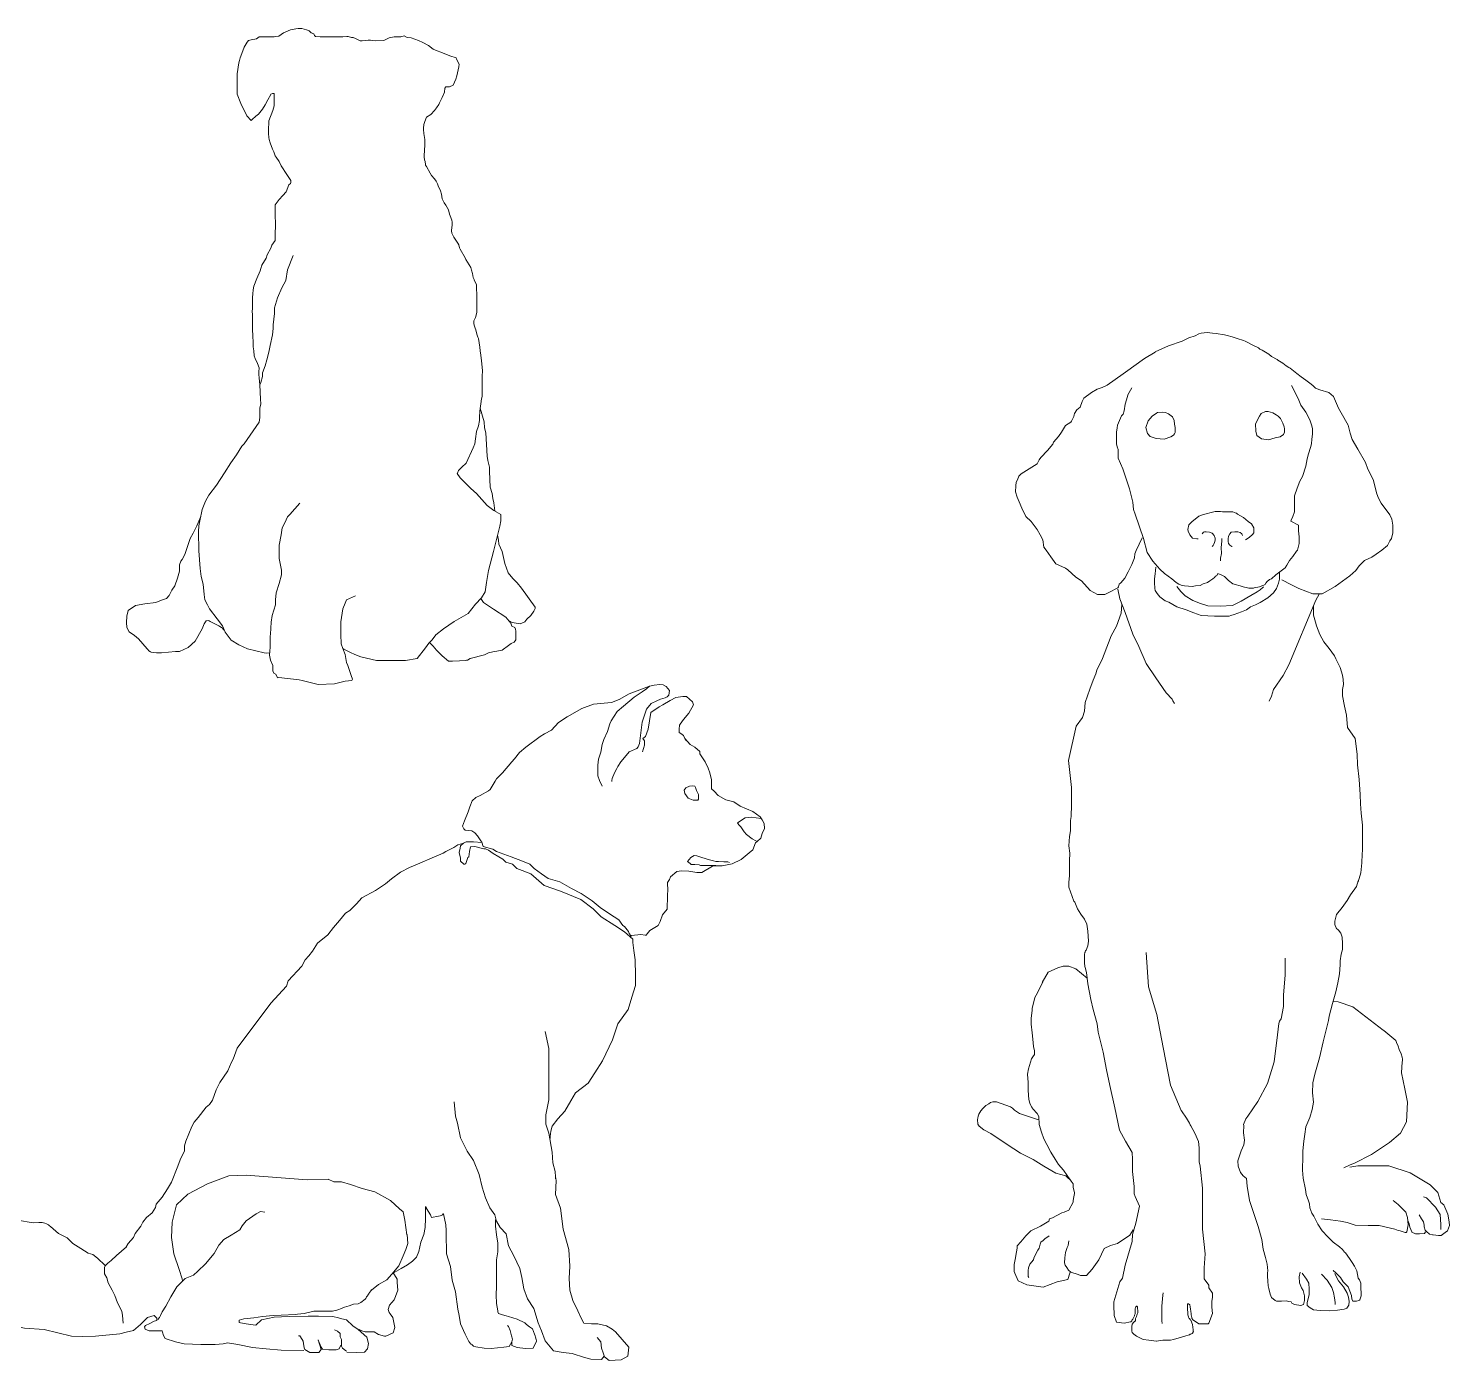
# Model space of a CAD drawing. Header units: millimetres. Extents: x -63086 to 144078, y -129912 to 13382.
# Drawn here: x -53592 to -52423, y -94439 to -93343 of the extents above; entities that cross this region are included whole.
import ezdxf

# ---------------------------------------------------------------- set-up
doc = ezdxf.new("R2010")
doc.units = ezdxf.units.MM
doc.layers.get('0').update_dxf_attribs({"lineweight": 0})
doc.layers.add('展開建具用', color=250, linetype='Continuous', lineweight=9)

# ---------------------------------------------------------------- blocks, each defined once
blk = doc.blocks.new('犬2（CAD素材.com）')
at = {"color": 0, "linetype": 'ByBlock', "lineweight": -2}
for points in [[(-50.3, 643.6), (-55.4, 633.2), (-56.4, 630.5), (-56.4, 630.5), (-56.8, 627), (-59, 621.5), (-62, 615.6), (-64.8, 610.4), (-68, 606.6), (-69.2, 605.4), (-70, 603.3), (-70.4, 602.3), (-77.7, 598.5), (-81.1, 596.9), (-83, 597), (-87.1, 597), (-93.1, 600.1), (-100.4, 608.1), (-105, 611.2), (-111.5, 617.2), (-111.5, 617.2), (-113.5, 618.6), (-121.3, 622.2), (-125.5, 627.8), (-129.3, 633.3), (-131.3, 635.9), (-132.1, 641.9), (-134.3, 645.9), (-136.7, 650.3), (-141.7, 657.1), (-146.1, 661.1), (-149.5, 667.9), (-151.7, 673.1), (-153.1, 677.1), (-154.5, 681.5), (-154.3, 686.4), (-154.1, 689.2), (-152.9, 691.2), (-151.9, 694.2), (-149.9, 696.2), (-136.9, 704.4), (-136.9, 704.4), (-135.2, 707.7), (-133.7, 709.7), (-128.2, 715.5), (-123.9, 720.7), (-123.2, 722.2), (-119.1, 727), (-116.8, 730.4), (-113.4, 735.9), (-109.1, 738.7), (-108.5, 739.5), (-106.5, 743.4), (-106.2, 744.8), (-106.1, 745.9), (-104.2, 748.9), (-101.5, 750.9), (-99.8, 755.7), (-98.5, 758.4), (-92.2, 763.2), (-87.3, 765.7), (-83.3, 767.3), (-79.2, 769.2), (-79.2, 769.2), (-65.9, 778.5), (-64.1, 779.9), (-48.5, 791), (-39.8, 796.3), (-39.6, 796.6), (-28.7, 801.5), (-17.5, 805.2), (-12.1, 808), (-6.7, 809.6), (-3.8, 811.3), (-2, 812), (3, 812.3), (3, 812.3), (7.4, 812), (10.4, 811.7), (17.4, 810.4), (19.6, 810.1), (23.5, 808.8), (27.7, 807.6), (33, 805.9), (34.4, 805.3), (41.3, 801.8), (45.3, 799.9), (46.4, 798.8), (48.3, 797.8), (53.9, 794.6), (56, 792.6), (60.6, 790.1), (61.3, 789.6), (61.2, 789.7), (61.2, 789.7), (65.3, 787.1), (68.1, 785), (70.2, 783.7), (71.3, 783.2), (75.5, 779.8), (76.7, 778.7), (80.5, 776), (84.2, 773.2), (88.6, 769.8), (90.2, 768.7), (92.2, 766.7), (95.7, 765.3), (103, 763), (107, 759.7), (111.2, 750.1), (113.3, 746.4), (118.9, 736.1), (120.8, 729.7), (122.4, 724.3), (126.9, 716.4), (133.4, 705.6), (135.3, 700), (139.5, 691.5), (142.6, 679.8), (144, 676.1), (146.3, 672.1), (153.4, 662.4), (154.9, 658.8), (155.8, 654), (155.8, 647.7), (154.6, 642.9), (153.4, 641.1), (151.3, 637.3), (146.8, 633.4), (142, 630.1), (138.4, 627.7), (132.4, 625), (128, 620.5), (125.3, 616.6), (120.5, 612.4), (108.2, 603.4), (97.7, 597.4), (89.9, 597.4), (78.5, 601.9), (72.3, 604.9), (64.5, 609.1)], [(72.4, 768.8), (78, 758.2), (80.2, 752.8), (84.2, 746.8), (87.6, 740.6), (89.2, 735.8), (89.8, 733.3), (89.8, 728.7), (89.2, 724.7), (89, 720.9), (88, 717.9), (86.4, 712.7), (85.4, 708.5), (84.2, 702.5), (81.4, 693.9), (79.4, 690.1), (77.2, 684.3), (74.8, 678), (74.8, 678), (74.8, 664.8), (73.6, 661), (72.2, 658), (71.8, 657.2), (78.1, 653.9), (78.3, 649.2), (78.8, 644.3), (78.8, 638.9), (77.4, 633.5), (76.5, 632.6), (73.4, 628.1), (70.9, 624.8), (68.7, 621.1), (67.1, 619), (62.9, 615.7), (59.4, 613.1), (56.1, 609.9), (54.2, 609.2), (52.1, 607.3), (51.6, 606.6), (51.4, 606.6), (50.7, 605.2), (49.8, 604.5), (48.1, 604), (46, 603.3), (41.8, 602.4), (41.2, 602.1), (41.2, 602.1), (40.4, 602.1), (38.6, 602.1), (37.2, 602.2), (36.2, 602.4), (32.6, 603.3), (32.6, 603.3), (32, 603.5), (24.2, 605.6), (20.7, 608.5), (17.2, 611.7), (15.1, 612.9), (11.8, 614.1), (11.2, 612.9), (11.2, 612.9), (11.1, 612.8), (10.6, 612.4), (10, 612), (9, 610.8), (7.7, 609.7), (5.3, 608.3), (3.3, 606.7), (-0.2, 605.7), (-2.8, 604.4), (-6.5, 604), (-9.2, 603.6), (-12.4, 603.9), (-15.7, 604.1), (-18.2, 604.7), (-20.2, 605.3), (-22.5, 606.7), (-26.1, 609.7), (-26.1, 609.7), (-32, 614.2), (-35.9, 617.9), (-41.6, 624.3), (-46.3, 631.6), (-49.2, 642.9), (-56.2, 663), (-56.2, 663), (-57.5, 666.9), (-58.1, 672.9), (-60.8, 683.9), (-64.7, 695.3), (-66.2, 700.4), (-70.1, 709.1), (-70.1, 716.3), (-71, 718.4), (-71.6, 720.8), (-71.6, 730.4), (-71, 733.9), (-70.7, 736.3), (-69.8, 738.1), (-67.4, 743.8), (-65.9, 745.3), (-65.3, 748), (-64.4, 753.4), (-62.6, 759.7), (-62.6, 759.7), (-62.2, 761.2), (-59, 766.8)], [(57.1, 746.3), (57.2, 746.3), (59.8, 744.8), (61.5, 743.5), (63.3, 741.6), (65.3, 737.8), (66.4, 734.8), (66.7, 733.1), (66.7, 730.4), (65.8, 728.6), (63.1, 726.6), (59, 725.7), (53.6, 724.2), (47.8, 724.9), (44, 727.8), (43, 731.4), (42.8, 737.2), (46.2, 743.7), (47.4, 745.9), (51, 747.4), (53.3, 747.4), (57.2, 746.3), (57.1, 746.3)], [(-4.3, 642.6), (-5.5, 642.6), (-9.1, 643.4), (-11.3, 646.1), (-12.5, 648.9), (-12.5, 648.9), (-12.9, 650.5), (-12, 654.1), (-9.3, 657.1), (-6.9, 658.9), (-3.7, 661.4), (0, 662.8), (8.6, 664.8), (9.5, 665.1), (11.4, 665.1), (13.9, 665.1), (15.6, 665), (19.8, 665), (21.3, 664.9), (22.7, 664.9), (24.2, 664.8), (25.5, 664.4), (26.2, 664.1), (27.2, 663.8), (27.4, 663.5), (27.8, 663.2), (28.1, 663), (28.1, 663), (33, 660.3), (36.8, 657), (39.6, 655.1), (41.4, 651.7), (41.5, 647.7), (40.4, 646.3), (37.5, 643.9), (34.7, 641.9)], [(-1.1, 646.9), (0.1, 648.3), (0.9, 648.4), (2.2, 648.4), (5, 648.1), (7.1, 647.3), (8.7, 645.4), (9.5, 643.2), (9.5, 641.5), (9.1, 639.7), (8.5, 638.3), (8, 637.1), (7.8, 637), (7.4, 636.6), (7.2, 636.3)], [(15.2, 643.1), (15.1, 640.7), (14.7, 635.5), (14.8, 630.6), (14.1, 626.7), (14.1, 624.5)], [(32, 645.5), (31.6, 646.9), (30.1, 647.8), (28.2, 648.4), (25.8, 648.5), (22.9, 648.1), (21.8, 646.9), (20.7, 644.9), (20.2, 642.7), (20.2, 640.6), (20.5, 638.8), (21.7, 637.6), (22.5, 636.9), (23.4, 636.3), (23.7, 636.3)], [(-39.3, 619.5), (-39.6, 613.9), (-40.3, 609.7), (-40.3, 606.7), (-40, 601.9), (-39.8, 600.3), (-38.1, 597.7), (-36, 595), (-31.6, 591.6), (-28.4, 590.6), (-21.9, 586.7), (-14.1, 584.3), (-7.9, 581.9), (-1.9, 579.7), (9, 579), (19.8, 579), (20.7, 579.1), (21.2, 579.1), (22.4, 579.7), (25.2, 580.5), (28.2, 581.5), (31.4, 582.7), (35.3, 584.2), (38.7, 586.7), (42.9, 588.5), (46.7, 590.3), (53, 594.2), (57.7, 598.4), (60, 601.8), (61.7, 606.3), (62.5, 609.6), (62.5, 615.2)], [(-70.3, 601.3), (-68.8, 593.3), (-64.3, 582), (-58, 564.4), (-53.2, 554.2), (-47.1, 540.1), (-39.2, 528.4), (-30.7, 516.1), (-25.7, 510.9), (-25.1, 509.5), (-23.9, 507.3)], [(-21.9, 603.5), (-18.7, 599.5), (-15.1, 595.9), (-8.8, 591.9), (-2.4, 589.5), (3.7, 587.6), (13.8, 587.2), (23.9, 587.9), (30.9, 591.5), (39, 596.1), (44.2, 599), (46.7, 600.8), (49.1, 603), (49.4, 603.2)], [(95.2, 597.4), (95.2, 597.2), (92.3, 592.4), (70.3, 539.1), (65.7, 530.3), (57.5, 518.9), (55.9, 513.4), (54.1, 509.2)], [(-67.2, 588.8), (-67.8, 581.6), (-71.4, 570.8), (-75.9, 562.8), (-78, 557.1), (-83.1, 544.2), (-87.6, 534.6), (-88.4, 531.6), (-88.4, 531.6), (-90.8, 526.6), (-93.4, 519), (-97.2, 508.1), (-97.8, 501.1), (-99.6, 495.7), (-104.6, 488.5), (-111.1, 460.4), (-108.4, 438.2), (-108.4, 432.8), (-108.6, 423.4), (-108.8, 414.8), (-109.2, 412), (-109.3, 411.6), (-109.3, 402.6), (-110.3, 398), (-110.7, 390.2), (-109.8, 384.1), (-110.1, 377.9), (-110.2, 371.7), (-110.3, 365.6), (-110.7, 360.2), (-110.7, 356.1), (-106.5, 344.8), (-105.9, 343.9), (-103.5, 338.4), (-100.9, 333.9), (-97.8, 329.9), (-96, 325.8), (-95.6, 323.8), (-95.3, 322), (-95, 320), (-95, 320), (-94.6, 311.9), (-95.1, 307.9), (-96.4, 304.5), (-96.9, 303.8), (-97.2, 303), (-97.3, 302.8), (-97.5, 302.5), (-97.7, 301.8), (-97.8, 301.4), (-97.8, 301), (-97.8, 300.9), (-97.8, 300.7), (-97.9, 296.7), (-97.8, 293.3), (-97.6, 291.6), (-97.5, 290.9), (-97.4, 290), (-96.2, 285.9), (-95.1, 276.7), (-92.7, 263.8), (-90.6, 255.7), (-87.5, 243.9), (-86.6, 237), (-82.6, 220.6), (-79.8, 205.9), (-79.8, 205.9), (-77.1, 193.1), (-72.9, 174.8), (-69, 156.2), (-64.2, 147.3), (-58.6, 137.9), (-58.4, 132.4), (-58.4, 132.4), (-58.4, 122.2), (-56.9, 109.9), (-56.9, 103.9), (-56.3, 101.8), (-52.7, 93.7), (-55.7, 79.7), (-58.4, 70.4), (-58.7, 64.7), (-64.4, 45.2), (-66.5, 34.7), (-68.9, 31.7), (-73.7, 15), (-73.7, 12.3), (-73.4, 3.9), (-71.6, -1.5), (-65.3, -2.4), (-59.9, -1.2), (-59.5, -1.2), (-59.4, -1), (-59, -0.6), (-58.6, 0.2), (-58.2, 0.8), (-57.9, 1.4), (-57.2, 2.5), (-56.7, 3.5), (-56.6, 4.1), (-56.2, 5.2), (-56.2, 6.1), (-56.3, 7.1), (-56.3, 9.4), (-55.8, 10.6), (-55.5, 11), (-55.2, 11.5), (-54.8, 11.6), (-54.6, 11.6), (-54.4, 11.5), (-54.4, 11.3), (-54.3, 11.1), (-54.3, 10.1), (-54.2, 9.4), (-54, 8.2), (-54.1, 6.9), (-54, 6.8), (-54.1, 6), (-54.5, 5), (-54.8, 4.2), (-55.1, 3.2), (-55.7, 1.9), (-55.9, 1.3), (-55.9, 1.3), (-55.9, 0.7), (-56, 0.1), (-56, -0.5), (-56.3, -0.8), (-56.4, -0.9), (-56.4, -0.9), (-57.6, -1.9), (-58.5, -3.3), (-58.5, -3.6), (-58.9, -5), (-59, -6.1), (-59, -8.9), (-58.5, -10), (-58, -10.6), (-57.3, -11.6), (-55, -13.2), (-52.9, -14.2), (-49.5, -15.8), (-45, -16.5), (-38.7, -17.3), (-38.8, -17.2), (-33.5, -16.3), (-27.1, -16.3), (-24.6, -15.8), (-20.1, -14.5), (-15.4, -13.2), (-11.7, -12.1), (-11.5, -12), (-11.3, -11.9), (-11.3, -11.9), (-11.1, -11.8), (-10.8, -11.6), (-10.4, -11.4), (-9.9, -11.2), (-9.3, -10.8), (-8.8, -10.5), (-8.6, -10.1), (-8.5, -9.7), (-8.3, -9), (-8.4, -9.3), (-8.4, -7.8), (-9, -3.6), (-10.5, 0), (-10.5, 0), (-10.8, 0.4), (-10.9, 0.5), (-11.5, 1.3), (-11.9, 1.8), (-12.3, 2.9), (-12.5, 3.5), (-12.8, 4.5), (-12.8, 5.8), (-12.8, 6.8), (-13, 8.3), (-13, 8.4), (-13.1, 9.4), (-13.2, 10), (-13.2, 10.2), (-13.2, 13.6), (-12.8, 13.6), (-12.4, 13.6), (-11.3, 12.6), (-10.8, 11.1), (-10.6, 9.2), (-10.3, 7.4), (-10, 5.2), (-10, 4.1), (-10, 4.1), (-9.9, 3.6), (-9.8, 3), (-9.6, 2.5), (-9.5, 1.7), (-9.4, 1.3), (-9.1, 0.9), (-9.1, 0.9), (-8.9, 0.6), (-8.9, 0.6), (-3.9, -3), (1.9, -3), (1.9, -3), (2, -2.9), (2, -3), (3.4, -3), (3.8, -2.9), (4.2, -2.8), (4.4, -2.5), (4.5, -2.4), (7.5, 5.4), (6.9, 10.8), (6.9, 15.6), (7.5, 18.6), (7.5, 22.2), (4.5, 26.7), (4.5, 28.8), (0.6, 34), (0.6, 43.2), (1.3, 54.6), (-0.7, 74.8), (-0.7, 108.5), (-2.7, 126.7), (-2.7, 126.7), (-3, 128.1), (-3.2, 128.9), (-3.4, 130.4), (-3.4, 141.9), (-4, 147), (-7.1, 153.8), (-10.5, 159.8), (-10.5, 159.8), (-11, 160.8), (-11.6, 162), (-14, 166.2), (-18.1, 172.2), (-18.1, 172.2), (-18.2, 172.5), (-27, 193.4), (-33.1, 224.4), (-38.4, 251.4), (-45.2, 274.3), (-47.2, 302.6)], [(90.6, 588), (90.4, 583.4), (90.5, 582.8), (90.5, 582.3), (90.6, 579.9), (92.1, 574.1), (93, 571.1), (95.6, 564), (99, 558.1), (103.5, 552.6), (107.8, 546.5), (109, 544), (112.5, 536.8), (114.4, 530.7), (115, 527.1), (115.3, 523), (114.5, 518.8), (114.5, 513.6), (116.1, 505), (117.7, 497.6), (118.5, 487.6), (124.7, 478.4), (126.4, 465.5), (126.8, 456.9), (128.2, 444.9), (129, 432.3), (129.2, 424.7), (129.8, 417), (130.8, 407.2), (130.8, 386.6), (130.6, 383.4), (130.4, 376.2), (129.4, 368.1), (127.2, 360.7), (127.2, 361.5), (126, 356.7), (121, 349.9), (118.2, 345.3), (114.2, 339.5), (109.4, 333.7), (108, 328.3), (108, 325.7), (108.2, 324.5), (109.4, 322.6), (109.2, 322.5), (111.2, 320.9), (113, 318.3), (114, 315), (114.4, 309.8), (114.4, 305), (113.2, 301), (112.4, 295.6), (112.4, 292.4), (111.8, 285), (110.6, 277.6), (108.8, 270), (106.2, 260.5), (103.4, 250.1), (102.8, 246.5), (98.4, 229.1), (95.5, 215.7), (91.5, 202.5), (89.9, 195.3), (89.7, 187), (90.5, 179.4), (89.3, 173.2), (87.5, 166.8), (84.3, 159.2), (83.3, 153), (82.5, 147.2), (81.7, 139.2), (81.7, 131.9), (81.5, 126.5), (81.4, 123.5), (81.9, 116.9), (83.9, 107.6), (84.4, 103.3), (86.4, 98.1), (87.2, 95.6), (87.6, 92.5), (89.2, 88.1), (90.7, 85.5), (92.4, 82.2), (94.1, 79), (97.6, 73.5), (102.4, 68.7), (106.7, 64.1), (112, 60.5), (114.3, 58.1), (115.9, 56), (116.8, 55.3), (116.8, 55.3), (120.1, 50.9), (122.2, 47.4), (124.2, 44.6), (126, 41.3), (126.2, 40.7), (126.7, 37.5), (127.3, 34.7), (128.4, 33.1), (129.4, 30.5), (129.5, 26.4), (129.8, 22.3), (129.8, 20), (128.7, 16.7), (128.3, 16.4), (127.9, 16.2), (125.9, 15.6), (122.8, 15.6), (122.1, 17.7), (121.9, 20.2), (121.9, 20.4), (119.1, 27.5), (115, 31.6), (112.6, 35.2), (108.7, 39.2), (106.9, 40.7), (106.6, 41.3)], [(79.5, 39.6), (78.6, 35.8), (78.9, 30.8), (80.7, 26.6), (82, 24.5), (83.2, 20.1), (83, 16.3), (82.3, 13), (80, 12.1), (74.8, 12.8), (72.8, 13.9), (72.1, 15.2), (70.2, 15.5), (68.1, 15.9), (64.1, 15.8), (60, 15.8), (58.9, 16.2), (56.1, 18.8), (54.8, 21.5), (53.8, 26), (53.3, 28.4), (53, 32), (52.8, 36.3), (52.8, 39), (52.9, 40.5), (52.9, 40.5), (52.5, 46), (51.1, 51.6), (49.2, 58.4), (47.9, 66.3), (45.1, 77.2), (38, 98.6), (36, 110.2), (35.3, 116.6), (32.7, 118.8), (30.5, 121.4), (28.5, 126.8), (28.3, 131.2), (31.1, 139.4), (33.3, 144.4), (33.7, 148), (32.9, 154), (33.1, 160.3), (33.1, 160.3), (33, 161.1), (34.8, 165.6), (36.5, 167.9), (44.6, 180), (52.7, 194.8), (58.1, 212.4), (60.8, 234.8), (61.9, 244), (62.5, 246), (63.9, 248), (65.9, 258.1), (65.9, 267.6), (67.2, 283.7), (67.2, 297.9)], [(-95.6, 281.3), (-105.1, 288.9), (-110.8, 291.3), (-115.3, 291.3), (-119.8, 289.8), (-127.8, 286.2), (-132.6, 277.8), (-132, 278.4), (-136.5, 269.4), (-138.6, 265.5), (-141, 256.5), (-141, 254.7), (-141.6, 248.5), (-141.6, 243.4), (-141, 236.5), (-140.4, 231.1), (-139.8, 225.1), (-138.9, 221.5), (-138.9, 218.5), (-140.4, 216.7), (-141.3, 214.9), (-144, 206.8), (-144.6, 202.3), (-144.3, 195.4), (-144.3, 188.9), (-143.6, 181.6), (-143.6, 181.6), (-142.9, 178.6), (-142.1, 176.7), (-141.5, 175.5), (-140.7, 174.3), (-140.3, 173.9), (-136.9, 170), (-135.5, 167.6), (-135.1, 161), (-133.3, 154.8), (-131.3, 149.2), (-128.7, 144.6), (-125.5, 138.1), (-122.1, 132.5), (-119.1, 128.1), (-115.1, 123.5), (-112.1, 119.1), (-110.1, 116.3), (-108.7, 114.5), (-107.1, 112.3), (-107.1, 111.1), (-107.2, 109.5), (-106, 104.7), (-106, 104.1), (-106.5, 101.4), (-106.5, 101.4), (-106.8, 100.2), (-107.1, 98.1), (-107.1, 97.2), (-110.7, 90.6), (-114.6, 88.8), (-116.4, 88.2), (-124.1, 84.3), (-126.5, 83.4), (-127.1, 81.6), (-134, 77.4), (-142.1, 73.5), (-146, 69.3), (-150.2, 64.6), (-153.2, 61.3), (-153.2, 59.2), (-154.4, 53.2), (-154.7, 51.4), (-155.6, 45.7), (-155.6, 40), (-155.2, 38.6), (-152.3, 32.3), (-145.4, 29), (-131.9, 27.3), (-120.2, 31.7), (-111.5, 33.5), (-110, 38.6), (-109.7, 39.7)], [(106.7, 262.2), (110.8, 261.9), (122.8, 257.7), (147.9, 238.6), (148.5, 238.2), (156.5, 231.4), (158.2, 230.1), (158.7, 228.5), (160.1, 225.5), (161, 222.7), (162.7, 219.1), (163.5, 216.5), (163.8, 214.8), (163.7, 214.1), (163.7, 213.4), (163.5, 212.6), (162.9, 203.5), (165.6, 190.4), (167.7, 179.3), (167.1, 163.1), (162, 153.8), (153, 146.1), (146.4, 141.9), (138.1, 136.2), (124.3, 129.3), (120.7, 127.8), (115.6, 125.4)], [(-135.8, 164.9), (-150.5, 169.7), (-151.4, 170), (-155.3, 172.7), (-157.1, 174.5), (-158.6, 175.4), (-170.2, 179.6), (-170.2, 179.6), (-172, 179.7), (-173.3, 179.5), (-175.2, 179), (-176.6, 178), (-179.1, 176.7), (-181.4, 174.2), (-183.2, 172.1), (-184.7, 169.6), (-185.3, 167.9), (-185.7, 166.2), (-185.8, 165.2), (-185.8, 165.2), (-185.5, 161.3), (-184.6, 159.5), (-180.7, 156.5), (-175, 153.5), (-161.5, 144.6), (-150.5, 137.4), (-140, 132.3), (-131.3, 126.6), (-121.4, 120.9), (-113.3, 118.8), (-110.9, 116.7), (-109.4, 115.4)], [(177.3, 86.8), (179.4, 83.5), (180.9, 80.8), (181.5, 78.1), (181.5, 76.9), (182.4, 74.2), (182.4, 74.2), (183.4, 72.9), (185.8, 70.9), (188.3, 70.2), (188.3, 70.2), (189, 70.3), (193.2, 69.7), (195.6, 69.7), (198.8, 72.1), (200.6, 73.6), (202.4, 77.8), (202.1, 80.8), (200.9, 87.1), (197.6, 94.8), (195.3, 96.9), (192.9, 105), (186.6, 111.3), (170.1, 121.2), (152.4, 126.9), (127, 126.9), (120.4, 126)], [(156, 98.5), (160.1, 95.2), (166.5, 88.9), (167.8, 84.6), (168.3, 78.4), (167.4, 72.7), (167, 72.3), (166.7, 72.2), (165.9, 72.2), (161.8, 73.4), (160.2, 73.9), (157.5, 74.8), (157.5, 74.8), (144.6, 77.8), (135.4, 77.8), (124.9, 78.1), (118.3, 80.5), (112.6, 81.4), (104.5, 82.6), (97, 83.5)], [(181, 101.5), (183.4, 100.7), (190.9, 93.1), (194.7, 86.9), (195.3, 78.7), (195.3, 74.7)], [(-57.9, 74.3), (-60.6, 70.1), (-70.8, 63.2), (-76.5, 61.4), (-81.6, 59), (-86.1, 49.7), (-91.5, 41.9), (-96.3, 36.8), (-101, 36.8), (-103.1, 37.7), (-109.1, 39.5), (-110.9, 41.3), (-112.4, 43.4), (-113.8, 45.2), (-114.2, 47.2), (-114, 51.2), (-113.6, 55.8), (-112, 59.8), (-111.4, 61.6), (-110.8, 65.2)], [(168.3, 81.5), (169.3, 79.4), (169.7, 76.5), (171.4, 72.6), (171.5, 72.5), (174.3, 71), (177.8, 71), (181.9, 71.3), (182.6, 72.6)], [(-127, 69.5), (-130.6, 67), (-131.8, 65.6), (-133.8, 64.2), (-134.4, 62.6), (-135.2, 59.2), (-136.2, 57.6), (-138.4, 53.6), (-139.4, 51), (-139.8, 49.8), (-142.7, 46.2), (-143.9, 43.2), (-144.1, 40.8), (-144.1, 39.8), (-144.1, 36), (-143.7, 35.2)], [(108.1, 38.4), (109.5, 35.5), (111.1, 32.3), (115.1, 27.4), (118.2, 22.3), (119.4, 18.9), (119.9, 15.3), (119.6, 12.3), (118, 10), (117.4, 9.7), (115.8, 9.2), (115.8, 9.2), (110.2, 8.4), (103.3, 7.7), (96, 7.9), (90.5, 8.6), (87.8, 10.2), (85.3, 12.2), (85.4, 14.7), (86.9, 20.9), (86.9, 25.5), (86.7, 30.4), (84.7, 33.9), (81.2, 38.6)], [(97, 38), (101.8, 32.9), (105.7, 27), (106.9, 22.8), (107.8, 18.3), (108.4, 14.7), (108.4, 12.9)], [(-33.1, 22.5), (-33.3, 20.5), (-33.7, 17.5), (-34.3, 11.5), (-34.3, -0.6), (-33.9, -2.6)]]:
    blk.add_lwpolyline(points, dxfattribs=at)
blk.add_lwpolyline([(-34, 746.9), (-31.1, 746.5), (-28.8, 745.5), (-25.4, 743.2), (-24.1, 740), (-23.7, 737.1), (-23.4, 734.3), (-23.4, 732.8), (-23.4, 730.3), (-23.9, 729), (-24.7, 728.1), (-26.7, 726.7), (-32.3, 724.6), (-38.9, 725.2), (-43.9, 726.8), (-46, 729.4), (-47.3, 734.3), (-45.5, 739.7), (-42.3, 743.6), (-38.7, 746), (-37.8, 746.7), (-34, 746.9)], close=True, dxfattribs=at)
blk = doc.blocks.new('犬11（CAD素材.com）')
at = {"color": 0, "linetype": 'ByBlock', "lineweight": -2}
for points in [[(-49.9, 467.9), (-52.1, 472.8), (-53.4, 476.6), (-53.4, 485.3), (-52.7, 490.3), (-50.9, 495.9), (-49.9, 502.4), (-48.4, 506.4), (-45.3, 513), (-43.4, 519.2), (-42.5, 521.7), (-37.5, 529.4), (-32.2, 533.8), (-23.6, 541.3), (-17, 545.6), (-13.4, 548.1), (-10.8, 550.2), (-27.6, 544.1), (-35.7, 539.3), (-42, 536.9), (-56.8, 535.6), (-66.5, 532), (-78.7, 525.1), (-85.7, 520.3), (-91.4, 514), (-97.3, 511), (-100.9, 509), (-112.5, 500.2), (-117.9, 495.6), (-121.8, 490.5), (-124.1, 488.1), (-131.8, 479), (-136.6, 474.1), (-137.7, 472.1), (-141.8, 465.3), (-143.3, 464.3), (-150.2, 460.4), (-153.6, 458.6), (-156.7, 455.9), (-158.6, 451), (-160.1, 446.9), (-162.9, 439.6), (-164.8, 435.1), (-163.7, 432.8), (-162.6, 431.8), (-157.1, 431.3), (-154.6, 429.6), (-152.3, 427.1), (-149.6, 423.1), (-148.9, 422), (-147.6, 418.4), (-139.8, 416.2), (-136.6, 414.3), (-124.6, 410), (-115.2, 406.3), (-109.3, 403.8), (-105.6, 400.4), (-99.7, 396), (-94.1, 392), (-84.5, 389.2), (-75.1, 383.9), (-67, 379.8), (-64.5, 378), (-58, 373.6), (-51.5, 368.3), (-43.7, 363), (-40, 360.5), (-36.2, 358.1), (-32.8, 353.4), (-31.3, 352.5), (-28.2, 348.4), (-27.5, 346.9), (-27.2, 346.6), (-26, 344.4), (-25.7, 345.3), (-17.9, 345.9), (-14.5, 345.6), (-13.5, 345.6), (-12.9, 346.6), (-10.7, 349.4), (-3.6, 353.4), (-2, 356.8), (-0.2, 362.1), (3.6, 366.8), (3.6, 368.3), (3.9, 376.4), (3.9, 376.7), (4.2, 384.5), (3.9, 386.4), (3.9, 388.9), (5.7, 391.3), (6.4, 393.5), (11.7, 397.9), (15.4, 398.5), (21.6, 398.2), (28.1, 396.9), (32.2, 396.9), (40.9, 402.2), (42.8, 402.5), (49, 402.5), (57.1, 404.1), (64.5, 407.8), (71.1, 413.1), (74.2, 415.6), (76.3, 421.5), (77.6, 422.5), (76.7, 423.1), (73.5, 424.6), (68.9, 428.4), (67, 430.5), (64.2, 434.6), (62.7, 436.1), (61.4, 438), (67.9, 442), (72.7, 442.6), (81, 441.5)], [(-10.8, 550.2), (-6.9, 551.2), (-2.4, 551.7), (0.3, 551.4), (2.9, 550), (5.5, 546.8), (5.1, 542.8), (3.6, 541.4), (2, 540.6), (-1.7, 539.7), (-4.8, 538.2), (-9.5, 535.9), (-13.2, 531.3), (-17, 520.6), (-19.1, 503), (-20.1, 500.5), (-21.3, 499), (-27.5, 496.2), (-31.3, 491.5), (-34.4, 488.1), (-36.9, 484.3), (-37.8, 482.5), (-39.7, 479.1), (-41.5, 474.4), (-41.8, 472.8), (-41.8, 471.9)], [(-16.7, 496.2), (-15.1, 501.8), (-15.1, 505.2), (-16.3, 507.1), (-14.2, 508.9), (-12, 514.8), (-9.8, 528.5), (-3, 533.2), (0.1, 535), (6.1, 538.5), (10.7, 541), (16.6, 541.9), (19.7, 541.9), (24.4, 537.5), (25.3, 535), (21.6, 528.2), (18.5, 524.5), (16.3, 521.7), (13.8, 518.2), (13.5, 514.8), (13.5, 512.3), (14.8, 511.4), (17.2, 509.8), (17.6, 508.3), (19.1, 505.8), (18.2, 507.1), (22.5, 502.4), (26.3, 500.2), (30.6, 496.5), (30.6, 494.6), (35, 488.1), (37.5, 482.8), (38.7, 479.1), (40, 473.1), (40, 465.7), (42.4, 463.8), (45.6, 460.4), (51.8, 456.7), (58.6, 455.1), (63.6, 451.7), (74.2, 447.3), (80.1, 442.7), (81.9, 440.2), (83.5, 437.4), (83.8, 433.3), (81.9, 429), (80.7, 425.3), (77.6, 422.5)], [(26.9, 466.9), (26.3, 467.9), (24.7, 468.2), (21.9, 467.9), (19.1, 466.6), (17.6, 464.8), (18.2, 462), (21, 458.2), (25, 456.4), (28.8, 456.4), (29.4, 457.3), (29.4, 461.3), (27.8, 464.4), (27.6, 465.4), (26.9, 466.9)], [(-92.5, 178.3), (-92.5, 179.9), (-91.9, 184.2), (-91, 188.3), (-86.3, 194.5), (-80.4, 200.7), (-75.7, 209.1), (-71.7, 215.9), (-61.4, 223.7), (-55.8, 232.1), (-49.6, 242.1), (-41.2, 259.5), (-36.9, 272.5), (-28.5, 284.4), (-25.4, 294.6), (-22.3, 304), (-22.3, 312.4), (-22.6, 325.1), (-23.8, 332.9), (-24.7, 339.4), (-24.7, 342.2), (-31.3, 348.1), (-39.4, 353.4), (-50.6, 360.6), (-57.1, 367.1), (-67.3, 374.9), (-84.1, 381.7), (-97.5, 386.4), (-108.4, 395.9), (-115.6, 398.6), (-120, 400.2), (-123.5, 403.8), (-128.9, 405.4), (-131.6, 408.1), (-134.9, 409.8), (-139.5, 412.7), (-143.4, 415.4), (-145.7, 416.4), (-147.1, 416.6), (-154.4, 418.3), (-158.1, 418.1), (-159, 414.3), (-159.6, 410), (-160.2, 409.4), (-161.9, 404.4), (-162.7, 403.8), (-163.5, 403.8), (-166.2, 406.3), (-166.4, 408.7), (-167.3, 413.5), (-166.6, 417), (-166.4, 418.9), (-163.9, 421.2), (-164.6, 420.8), (-168.5, 419.7), (-171.8, 417.5), (-178.3, 414.3), (-180.5, 412.9), (-187.6, 409.8), (-201.7, 403.8), (-208.3, 401.1), (-215.6, 397.3), (-223, 391.9), (-228, 387.8), (-236.3, 382.2), (-247.5, 376.2), (-251.9, 371.2), (-257.3, 365.8), (-260.8, 363.5), (-265.8, 357.5), (-270.9, 351.7), (-275.3, 345.7), (-284, 338.9), (-288.1, 332.4), (-291, 328.5), (-294, 325.2), (-296.9, 320), (-296.9, 320), (-308.1, 308), (-309.5, 303.4), (-322.2, 289.5), (-349.9, 252.4), (-353.3, 243.5), (-354.9, 240.4), (-357.6, 234), (-364.4, 224.4), (-367.4, 218.2), (-370.3, 209.7), (-372.7, 206.2), (-375.4, 204.1), (-382.1, 195.6), (-385.4, 191.7), (-387.3, 188.1), (-392.2, 175.9), (-393.3, 172.2), (-393.3, 168), (-396.8, 160.8), (-398.7, 155.6), (-404.1, 142.3), (-407.4, 136.7), (-411.7, 129.9), (-416.5, 124.1), (-417.3, 121.4), (-419.8, 117.2), (-424.6, 113.3), (-427.7, 109.3), (-429.3, 106.2), (-433.9, 100), (-435.4, 96.9), (-439.7, 91.9), (-441.6, 88.6), (-441, 89.2), (-449.3, 82), (-453.6, 78), (-456.5, 75.7), (-458.6, 73.5)], [(-148.9, 422), (-148.8, 421.8), (-155.6, 422.2), (-161.7, 422.2), (-163.9, 421.2)], [(54.9, 405.3), (53.6, 405.7), (50.2, 405.7), (45.9, 406), (43.7, 406), (41.8, 406.6), (38.4, 407.5), (32.2, 409.4), (28.1, 410.6), (26, 410.9), (23.2, 409.4), (20.4, 406), (22.5, 404.4), (23.5, 403.5), (26.3, 403.5), (30, 403.2), (31.2, 402.9), (43.7, 402.9)], [(-96.6, 266.3), (-93.8, 252.3), (-93.8, 210), (-96, 197.6), (-96, 190.1), (-93.8, 182.7), (-91, 167.1), (-90.4, 158.1), (-88.5, 151.2), (-88.2, 146.6), (-88.2, 145)], [(-171.5, 208.3), (-170.3, 196.5), (-168.7, 190.9), (-166.2, 178.8), (-160.9, 167.9), (-155.7, 160.1), (-151, 148.6), (-148.5, 138.3), (-145.7, 129.3), (-142.3, 121.2), (-138.2, 115.3), (-137.3, 112.2), (-137.3, 111.9), (-137, 111), (-136.8, 110.2), (-136.8, 110.3)], [(-275.1, 144.6), (-292.5, 144.3), (-310.3, 145.5), (-342.6, 148), (-356.9, 147.4), (-374.3, 140.8), (-390.5, 132.5), (-399.8, 123.7), (-403.6, 109.4), (-403.9, 96.7), (-402, 83.3), (-397.7, 70.6), (-395.2, 62.8), (-394.9, 61.2)], [(-239.4, 53.6), (-233.8, 58.2), (-227, 62.1), (-222.9, 66.7), (-217.1, 73.5), (-213.5, 81.8), (-211.2, 86.8), (-209.6, 91.8), (-210.2, 99.3), (-210.4, 98.9), (-212, 111), (-213.5, 117.8), (-216.6, 120.3), (-223.8, 127.2), (-236.9, 134.3), (-247.1, 137.1), (-256.8, 140.5), (-264.2, 142.7), (-270.4, 142.7), (-275.1, 144.9)], [(-53.8, 14.4), (-50.9, 10.9), (-50.3, 5.7), (-49, 1.8), (-48, -1.5), (-44, -4.4), (-34.1, -3.8), (-28.7, -0.7), (-27.9, 6.5), (-38.9, 19.2), (-41.5, 21.5), (-46.1, 24), (-53.4, 25.8), (-58.6, 25.8), (-64.8, 26.2), (-66.7, 30), (-69.8, 36.6), (-73.8, 45.1), (-76.4, 53.4), (-76.9, 63.2), (-76.4, 73.1), (-77.1, 87), (-82, 103.6), (-84.1, 120.8), (-88.3, 132.2), (-87.6, 143.6), (-88.3, 147.1), (-88.3, 148.4)], [(-327.2, 117.7), (-330.7, 118.1), (-334.4, 116.3), (-339.8, 112.5), (-342.7, 110.4), (-345.8, 106.5), (-347.9, 103), (-354.9, 98.8), (-361, 95.1), (-365.1, 90.5), (-368.8, 83.7), (-376.1, 75), (-382.3, 69.2), (-385.8, 65.9), (-392.9, 63.2), (-399.5, 56.1), (-404.5, 48), (-408.8, 40.2), (-411.8, 35.6), (-413.2, 32.7), (-413.8, 31), (-415.3, 29.4)], [(-195.2, 122.2), (-195.2, 112.5), (-195.5, 105.1), (-196.4, 99.2), (-198.9, 93), (-200.5, 85.2), (-202.6, 80.5), (-205.8, 77.4), (-209.8, 74.3), (-215.1, 71.2), (-221, 68.1), (-221.9, 68.1)], [(-184.3, 114.4), (-190.2, 113.2), (-191.1, 115.3), (-194.2, 120.6), (-194.6, 121.9)], [(-443.7, 26.4), (-444.3, 32.6), (-444.9, 36.1), (-448.4, 43), (-450.5, 49.2), (-452.8, 53.4), (-456.1, 59.6), (-457.3, 63.5), (-459, 67), (-459, 72), (-458.6, 73.5), (-458.6, 73.7), (-465, 79.9), (-468.7, 82.8), (-472.5, 84), (-478.7, 87.8), (-485.1, 91.9), (-489.9, 96.5), (-496.9, 100), (-503.6, 105.8), (-504.3, 106.4), (-505.3, 107.1), (-506.7, 108.1), (-508.2, 108.6), (-510.4, 109), (-511.8, 109.1), (-513.2, 109.1), (-517.7, 108.9), (-521.2, 109.5), (-527.4, 110.4), (-545.5, 111.2), (-551.1, 109.3), (-563.5, 103.5), (-571.8, 99.6), (-573, 98.9), (-574.4, 97.9), (-576.3, 96.2), (-577.4, 95), (-578.6, 93.4), (-579.7, 92), (-580.4, 90.6), (-580.7, 88.6)], [(-180.6, 116.3), (-181.2, 115.4), (-181.6, 115.1), (-182.2, 114.8), (-183.1, 114.6), (-184.5, 114.4)], [(-180.6, 116.3), (-180.2, 116.3), (-178.4, 107.3), (-178.1, 102.6), (-178.1, 95.8), (-177.8, 88), (-177.8, 83.3), (-174.6, 73), (-173.1, 61.8), (-170.3, 52.2), (-168.4, 37.9), (-167.5, 32.6), (-166.3, 25.8), (-162.5, 17.4), (-159.4, 11.2), (-157.9, 9)], [(-137.6, 109.8), (-137.6, 110.2), (-137.5, 110.8), (-137.4, 111.2), (-137.3, 111.8), (-137.3, 111.8)], [(-137.6, 109.8), (-137.4, 106.1), (-136.6, 99), (-135.7, 92.2), (-135.7, 85.1), (-136.6, 78.5), (-136.6, 70.8), (-136.8, 59.2), (-136.8, 56.5), (-137, 49.5), (-136.6, 42.6), (-135.7, 36.6), (-135.7, 35.6), (-135.1, 34.3), (-131.8, 33.1), (-128.7, 32.3), (-126.8, 31.9), (-119.6, 29.6), (-113.3, 26.7), (-112.1, 25.3), (-109.6, 23.2), (-107.1, 21.7), (-105.5, 17.2), (-104.9, 15.8), (-104.5, 14.8), (-104.1, 12.8), (-103.8, 11.8), (-103.8, 11.3)], [(-136.8, 110.2), (-133.7, 105), (-128.7, 99.9), (-126.8, 89.9), (-122.5, 81.8), (-117.5, 71.2), (-115.8, 63.8), (-114.2, 54.5), (-111.3, 46.4), (-105.9, 38.3), (-102.4, 26.7), (-99.7, 20), (-96.8, 11.7), (-89.9, 3.7), (-82, 2.2), (-74.6, 1.4), (-64.4, -1.9), (-59, -3.2), (-50.4, -3.5), (-48.2, -0.8)], [(-580.7, 88.6), (-581.5, 79.5), (-581.3, 71.2), (-579.3, 60.2), (-576.8, 52.7), (-573.9, 43.4), (-568.5, 33.7)], [(-221.9, 68.4), (-218.5, 62.5), (-218.5, 59.7), (-217.9, 53.5), (-219.7, 48.2), (-221, 45.4), (-224.7, 41), (-225.7, 37.6), (-225, 35.1), (-224.1, 33.9), (-221.9, 31.1), (-220.4, 22.7), (-221.6, 18.3), (-227.8, 15.5), (-228.8, 15.5), (-233.7, 17.1), (-237.2, 19.2), (-244.6, 19.2), (-247.4, 19.9), (-249.6, 21.1)], [(-242.5, 49.3), (-242.9, 48.7), (-243.5, 47.9), (-243.9, 47.2), (-244.3, 46.5), (-244.4, 46.3), (-244.8, 46), (-244.8, 46)], [(-241.5, 50.9), (-242.6, 49.3)], [(-239.4, 53.7), (-240.2, 52.8), (-241, 51.9), (-241.6, 50.8)], [(-273.9, 36.2), (-286.9, 36.2), (-295, 34.4), (-300.4, 33.7), (-302.1, 33.5), (-313.7, 32.9), (-320.5, 32.5), (-329.2, 31.9), (-336.3, 30.6), (-344.4, 29.8), (-348.3, 28.8), (-348.3, 26.9), (-347.3, 26.5), (-342.5, 25.9), (-336.9, 25), (-334.6, 24.6), (-330.1, 29), (-319.7, 31.2), (-313.5, 31.4), (-306.8, 31.9), (-291.5, 32.1), (-283.2, 32.1), (-271.2, 31.9), (-266.6, 30.6), (-263.9, 29.8), (-260, 29), (-255, 24), (-250.4, 21.1), (-243.4, 14.7), (-242.1, 9.5), (-242.8, 5.1), (-245.3, 2.4), (-251.9, 2.2), (-259.8, 2.4)], [(-261.8, 39.6), (-263.6, 38.7), (-264.3, 38.4), (-265, 38.1), (-266.3, 37.7), (-268.1, 37.1), (-269.5, 36.7), (-271.5, 36.2), (-272.9, 36.1), (-274, 36.2)], [(-244.8, 46), (-248.4, 43.3), (-250.4, 42.2), (-254.4, 42), (-257.9, 40.6), (-261.8, 39.5)], [(-553.8, 26.7), (-556.7, 27.1), (-559.5, 27.7), (-562.2, 28.6), (-564.1, 29.5), (-566.1, 30.6), (-567.6, 32.3), (-568.4, 33.6), (-568.5, 33.6)], [(-554, 26.7), (-537.8, 24.6), (-524.8, 22.3), (-508.8, 21.1), (-486.2, 15.7), (-477.3, 15.3), (-466.5, 15.5), (-446.4, 17.6), (-441.2, 19), (-435.2, 20.3), (-429.6, 25.2), (-423.8, 31), (-418.4, 32.7), (-416.1, 30.4), (-416.1, 28.5), (-418.2, 27.9), (-421.9, 26.1), (-425.4, 24.4), (-426.3, 23.4), (-425.6, 21.5), (-422.3, 20), (-411.8, 20), (-411.5, 18.8), (-410.5, 16.3), (-409.1, 13.8), (-400.6, 11.1), (-393.7, 9.3), (-380, 8.8), (-368.2, 8.8), (-361.4, 9.3), (-360.1, 9.5), (-358, 10.1), (-349.5, 8.8), (-337.5, 6.4), (-326.1, 5.1), (-313.9, 4.1), (-295.1, 3.9)], [(-126.9, 23.6), (-127.7, 24.3), (-126.9, 23.6)], [(-126.9, 23.7), (-125.6, 20.4), (-124.4, 16), (-123.5, 13.3), (-124, 11)], [(-299.6, 15.8), (-298.5, 15.8), (-296.5, 12.9), (-295.8, 11.4), (-295.4, 9.6), (-294.8, 6), (-294.4, 4.8), (-290.2, 2.3), (-288.6, 2.1), (-282.8, 2.1), (-280.9, 4.7), (-283.4, 12.7), (-283.4, 12.3), (-280.9, 6.5), (-279.9, 5), (-274.5, 4.4), (-268.5, 4.4), (-266, 5.3), (-264.7, 8.3)], [(-270, 20.9), (-267.6, 19.7), (-265.4, 17.7), (-265.3, 15.2), (-264.3, 13), (-264.3, 7.4), (-263.3, 5.7), (-261, 3.9), (-260, 3.2)], [(-103.8, 11.4), (-106.5, 5.8), (-112.8, 5.6), (-119.6, 6.3), (-124, 7.9), (-124, 11), (-126.4, 7.1), (-130.6, 6.5), (-141, 5.4), (-146.8, 5.8), (-153.8, 6.9), (-155.7, 7.5), (-157.3, 9)]]:
    blk.add_lwpolyline(points, dxfattribs=at)
blk = doc.blocks.new('犬12（CAD素材.com）')
at = {"color": 0, "linetype": 'ByBlock', "lineweight": -2}
for points in [[(-65.1, 43), (-70.2, 41), (-72.6, 39.9), (-73.6, 37.2), (-75.7, 32.4), (-77.4, 21.8), (-77.4, 11.2), (-77, 3.7), (-75.7, -0.1), (-74.8, -0.7), (-69.3, -3.4), (-65.8, -5.1), (-60.9, -7.1), (-47.9, -10.1), (-24, -10.1), (-14.4, -8.5), (-7.5, 0.4), (-4.8, 4.3), (-2.1, 6.8), (0.9, 11.1), (7.3, 15.9), (16, 22.1), (27.4, 28.7), (33.5, 36.2), (38.5, 41.5), (41.5, 46.3), (42.6, 54), (44.2, 64), (48.3, 79.6), (53.4, 100.3), (54.3, 104.7), (54.3, 109.9), (48.7, 113.4), (43, 117.5), (34.3, 127.3), (29.7, 131.4), (21, 140.1), (18.4, 143.7), (18.6, 143.9), (19.6, 146.3), (22.3, 149), (25.8, 152.1), (31.6, 164.8), (33, 168.2), (33.6, 172.3), (34.3, 178.4), (36, 182.9), (36.7, 187.3), (36.7, 190.1), (37.1, 194.9), (38.4, 205.1), (39, 207), (39, 212.5), (39.1, 219), (39.1, 223.6), (39.3, 228.4), (38.4, 236.4), (37.8, 241.2), (37.3, 244.6), (37, 247.6), (35.9, 254.9), (35.5, 255.8), (34.6, 258.4), (33.8, 261.9), (33.1, 263.4), (32.3, 265.7), (32, 267.2), (32, 269.3), (33.4, 272.1), (34.6, 276.2), (34.7, 278.9), (34.7, 291.1), (34.3, 296), (34.3, 299.2), (32.4, 302.8), (32.3, 303.3), (31.7, 304.9), (30.9, 308.3), (30.2, 310.9), (29.7, 313.1), (25.6, 319.8), (25, 321.2), (20.9, 328.3), (20.4, 329.3), (19.8, 331.8), (19.1, 333.2), (17.9, 334.7), (15.6, 338.2), (14, 341.3), (13.9, 341.7), (13.7, 343.1), (13.7, 343.9), (14, 345.7), (14.4, 348.4), (14.2, 350.4), (13.9, 352.1), (12.7, 355.7), (12.1, 357.1), (11.2, 360.6), (9, 364.4), (7.7, 366.4), (6, 369.7), (5.4, 373.5), (4.6, 376.2), (2.8, 380.3), (2.3, 381.9), (1.1, 384.3), (-0.1, 386.1), (-2.7, 388.9), (-3.9, 390.8), (-6.9, 396.3), (-7.5, 397.4), (-7.7, 398), (-7.8, 400.3), (-8.5, 401.6), (-8.8, 404.1), (-8.8, 405.6), (-8.5, 409.2), (-8.2, 414.3), (-8.2, 418.4), (-9.1, 423.4), (-9.2, 426.6), (-9.2, 427.9), (-9, 430.7), (-8.3, 433.4), (-6.7, 436.8), (-3.3, 438.9), (-0.3, 442.3), (1.5, 444.6), (3.3, 447.3), (4, 448.5), (6.1, 453), (7.9, 457.4), (8.3, 460.8), (9, 461.7), (12.2, 461.9), (15.2, 463.1), (16.1, 465.6), (17.2, 468.1), (18.2, 470.8), (19.8, 478.3), (20, 480.4), (17.9, 484.5), (17.5, 485.6), (12.5, 487.2), (4.9, 490.2), (2, 491.3), (-1.2, 492.7), (-5.3, 495.9), (-9.7, 498.2), (-13.5, 500), (-19.3, 502.1), (-22.7, 502.3), (-25.2, 503.7), (-27.9, 502.8), (-33.4, 502.8), (-37.5, 502.1), (-41.8, 499.8), (-48.9, 499.6), (-52.8, 500.2), (-54.8, 500.2), (-59.6, 499.6), (-61.4, 499.6), (-65.3, 501.6), (-67.1, 502.3), (-68.5, 502.3), (-71.3, 503.2), (-72.4, 503.2), (-75.6, 503), (-78.3, 502.8), (-79.2, 503), (-90.2, 502.8), (-94.3, 503), (-97.9, 503.2), (-98.2, 503.2), (-98.9, 503.9), (-99.5, 505.5), (-101.6, 506.2), (-103.2, 507.8), (-105.5, 508.7), (-109.3, 509.8), (-112.3, 509.8), (-114.4, 509.6), (-118.7, 508.7), (-122.6, 506.9), (-124.4, 506.2), (-128.3, 503.4), (-130.8, 503.2), (-132.2, 503), (-142.4, 503), (-144.5, 502.8), (-146.7, 501.2), (-151.1, 500.5), (-153.1, 499.8), (-154.3, 498.5), (-156.7, 494.4), (-158.8, 489.2), (-160.1, 485.5), (-160.5, 483.5), (-161.2, 481.4), (-162.5, 472.5), (-162.5, 455.8), (-159.4, 448), (-154.7, 437.9), (-150.9, 434.2), (-150.2, 434.9), (-147.1, 437.6), (-145.1, 439.3), (-141.7, 443.4), (-139.6, 446.9), (-137.2, 451), (-134.8, 455.4), (-134.8, 455.8), (-133.5, 456.4), (-132.1, 456.4), (-132.1, 446.2), (-133.1, 442.4), (-136.5, 433.9), (-136.5, 431.5), (-136.9, 427.7), (-136.9, 425.6), (-136.9, 423.3), (-136.5, 420.2), (-136.2, 418.5), (-135.5, 415.7), (-133.5, 410.6), (-132.4, 408.2), (-131.4, 405.1), (-130.4, 403.8), (-128, 400.3), (-126.3, 396.9), (-121.8, 389.7), (-118.4, 384.6), (-118.4, 382.9), (-118.7, 382.2), (-120.1, 381.2), (-122.2, 375.4), (-124.9, 372.3), (-128, 369.2), (-131.4, 364.8), (-131.4, 357.6), (-131.4, 354.1), (-131.1, 351.4), (-131.1, 347.3), (-131.4, 341.5), (-131.4, 336.7), (-131.4, 335.3), (-134.1, 331.6), (-134.9, 329.2), (-137.8, 323.5), (-138.7, 320.8), (-142.2, 315), (-143.2, 312.3), (-143.7, 310.5), (-146.4, 304.2), (-148.7, 297.8), (-149.3, 294.7), (-149.6, 291.6), (-149.8, 288.4), (-149.8, 280.8), (-149.9, 279.4), (-150.1, 276.9), (-149.8, 274.6), (-149.8, 262.7), (-149.7, 256.5), (-149.4, 252.1), (-149.4, 247.8), (-148.8, 244.6), (-148.5, 240.5), (-147.7, 238.2), (-145.7, 234.3), (-144.5, 230.6), (-144.8, 227.3), (-144.8, 225.3), (-144.5, 222.4), (-143.9, 216.8), (-143.9, 216.6), (-143.3, 204.8), (-143, 201.1), (-144, 197.6), (-144, 189.8), (-144.4, 186), (-156.7, 168.2), (-158.7, 166.2), (-163.2, 159), (-167.7, 152.6), (-172.9, 144.3), (-179.4, 134.2), (-185.8, 125.8), (-188.5, 121), (-191.2, 114.2), (-193.3, 104.9), (-194.1, 100.6), (-194.4, 96), (-194.2, 80.2), (-193, 65.7), (-192.1, 59.1), (-190.5, 52.7), (-189.6, 44.3), (-189.1, 39.9), (-186.9, 35.8), (-185.3, 32.4), (-179.1, 24.2), (-174.5, 18.5), (-172.5, 13.2), (-167.5, 6.6), (-161.1, 2.8), (-153.9, -0.5), (-140.3, -3.9), (-138.5, -4.1), (-135.8, -3.7)], [(-116.5, 323), (-121.1, 311.2), (-122.6, 302.5), (-125.7, 296.4), (-129.3, 288.1), (-131.9, 279.9), (-131.9, 275.3), (-132.9, 266.1), (-132.9, 263), (-133.4, 257.9), (-135.5, 249.1), (-136.5, 243.5), (-138, 237.3), (-139.6, 232.2), (-141.6, 226.6), (-141.6, 223.5), (-143.2, 218.7), (-143.9, 216.8)], [(37.4, 197.4), (40.5, 186.3), (41, 181.2), (42, 177.1), (43, 158.1), (43.6, 154.5), (45.1, 148.9), (45.1, 145.3), (45.6, 132.4), (47.1, 127.3), (47.7, 123.2), (48.7, 119.6), (49.5, 112.9)], [(-67.8, -25.4), (-68.1, -26.4), (-73.6, -27.1), (-82.5, -29.2), (-95.9, -29.9), (-109.2, -26.4), (-111.6, -26.1), (-128.4, -24), (-129.4, -24.4), (-130.8, -21.3), (-132, -20.7), (-133.2, -18.9), (-133.2, -14.1), (-135.2, -9.7), (-135.9, -5.6), (-135.5, 0.9), (-135.5, 9.8), (-135.2, 11.5), (-134.5, 21.5), (-133.8, 26.9), (-131.1, 35.8), (-131.1, 39.9), (-130.4, 45.7), (-128, 53.3), (-126, 60.5), (-126, 64.2), (-128, 73.8), (-128, 84.7), (-126.3, 93.3), (-125.6, 99.1), (-123.2, 103.2), (-121.2, 108), (-119.1, 110.1), (-110.9, 119.3)], [(-192.5, 108.4), (-195.8, 100.8), (-198.8, 94.7), (-201.2, 90.2), (-203.3, 83.7), (-205.7, 77.2), (-207.7, 73.1), (-208.8, 71.7), (-210.1, 68.7), (-210.1, 63.5), (-211.5, 57.7), (-213.9, 51.2), (-216.3, 47.8), (-218.6, 43.4), (-220.7, 41), (-224.8, 39.6), (-229.3, 37.5), (-238.5, 36.5), (-246.1, 35.1), (-252.2, 31), (-253.3, 26.5), (-253.5, 21.3), (-253.2, 17), (-251.5, 13.6), (-247.1, 10.5), (-243.7, 7.8), (-236.5, -0.4), (-236.1, -1), (-235.3, -2), (-233.9, -3), (-233.3, -3.2), (-228.9, -3.9), (-224.8, -3.9), (-213.2, -2.8), (-210.1, -2.8), (-202.9, 0.6), (-197.1, 5.7), (-191.3, 16), (-189.6, 20), (-187.9, 22.5), (-186.5, 22.8), (-185.5, 22.5), (-184.8, 22.1), (-177.6, 18.4)], [(51.6, 93.1), (52.3, 88.8), (52.8, 85.7), (55.4, 79.6), (57.7, 69.6), (60.5, 62.1), (64.1, 57.5), (67.7, 53.9), (71.3, 49.3), (82.6, 33.9), (82.6, 32.7), (81.5, 30.6), (79.1, 26.9), (75.7, 23.8), (74, 21.8), (70.2, 20), (63.7, 21.1), (61.7, 22.4), (62.5, 20.7), (63.4, 18.2), (65.9, 17.1), (66.4, 15.7), (66.6, 14.1), (66.6, 12.7), (66.8, 8.6), (66.6, 6.8), (65.2, 5), (62.9, 3.8), (60.7, 2.2), (55.4, -1.6), (51.1, -2.3), (47.7, -3), (44.2, -3.9), (41, -5.3), (29.2, -8.5), (26.9, -9.8), (26.2, -9.8), (25.1, -10.1), (20.3, -10.3), (14.6, -10.5), (11.2, -10.5), (6.2, -6.2), (1.4, -1.6), (-1.4, 1.6), (-4.4, 4.6)], [(38, 40.9), (40.1, 37.6), (48.3, 32.1), (58.4, 25.5), (62.5, 20.7)], [(-177.7, 18.4), (-176.9, 17.9), (-175.4, 17), (-174.6, 16.4), (-174, 15.8), (-173.1, 14.8), (-173.1, 14.8)], [(-68.8, -22.3), (-71.6, -14.1), (-72.6, -11.7), (-73.6, -5.2), (-75.7, -0.1)], [(-68.8, -22.3), (-67.8, -25.4)]]:
    blk.add_lwpolyline(points, dxfattribs=at)

msp = doc.modelspace()

# ---------------------------------------------------------------- block references
at = {"layer": '展開建具用', "ltscale": 10}
for name, p in [('犬12（CAD素材.com）', (-53257.9389, -93852.6368)), ('犬2（CAD素材.com）', (-52625.7029, -94405.3611)), ('犬11（CAD素材.com）', (-53070.464, -94434.1066))]:
    msp.add_blockref(name, p, dxfattribs=at)

doc.saveas('drawing.dxf')
